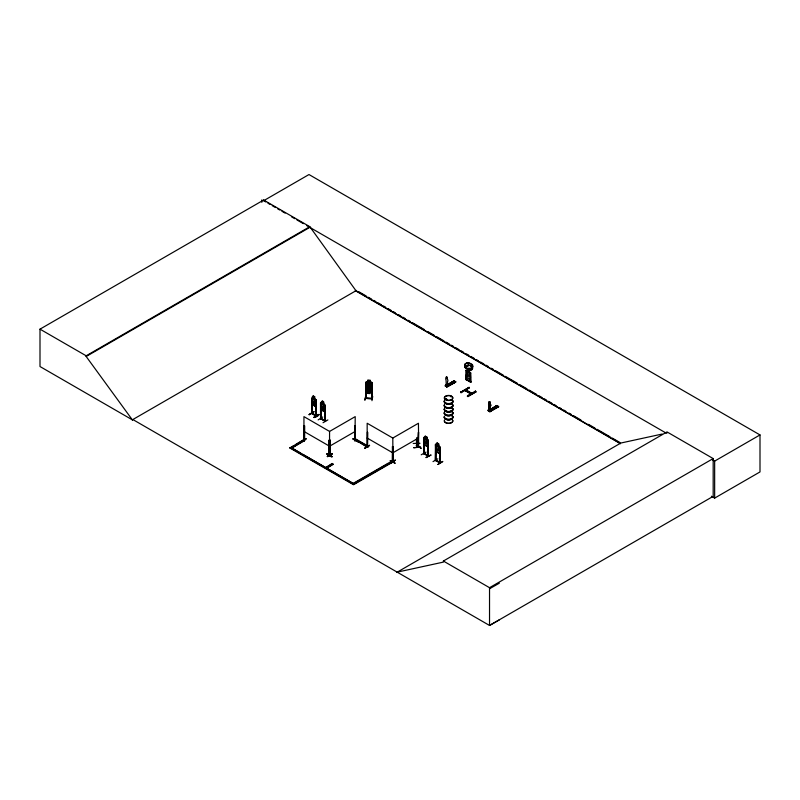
<?xml version="1.0" encoding="UTF-8"?>
<svg xmlns="http://www.w3.org/2000/svg" width="800" height="800" viewBox="0 0 800 800"><rect width="100%" height="100%" fill="white"/><g stroke="black" fill="none" stroke-linecap="round" stroke-linejoin="round"><path stroke-width="1.2" d="M447.31 385.92L447.6 381.25A1.51 0.87 60 0 0 447.38 379.19L447.36 377.68M490.17 410.67L490.46 406A1.51 0.87 60 0 0 490.23 403.93L490.17 403.97A1.51 0.87 60 0 1 490.39 406.04L490.46 406M416.44 443.1L416.44 443.64L416.76 443.05M417.34 447.41L417.28 437.55M465.1 367.29L467.1 368.48L465.08 367.41L465.27 365.89L468.45 365.12L465.18 365.86M446.82 385.14L446.24 385.3L446.09 380.38A1.51 0.87 60 0 1 446.31 378.57L446.38 376.97M446.06 385.27L446.68 384.91L446.44 385.36M489.24 401.71L489.1 403.35A1.51 0.87 60 0 0 488.94 405.13L489.17 410.18L489.61 409.71M489.18 401.83L489.17 403.31A1.51 0.87 60 0 0 488.88 405.16L488.93 410.06L489.67 409.88L488.82 409.73M489.58 409.68C488.32 410.28 489.82 409.86 488.9 410.77L488.9 409.69M366.44 391.54L365.67 390.8L366.44 391.54L371.62 391.83L372.32 391.22M367.88 391.63L367.88 393.45L370.1 393.59L370.03 391.66L371.14 391.13L370.03 382.81L367.96 382.68L367.96 386.08L366.85 387.46L366.85 390.85L367.96 391.53L367.95 393.4M365.75 382.54L366.39 381.87L371.55 382.2L372.33 382.89L372.18 398.84L372.26 382.91M366.25 383.61L365.64 383.57L366.25 383.61L366.27 398.44M365.67 387.4L366.36 389.25L371.56 389.59L372.32 387.83M366.36 389.25L371.52 389.48L372.26 387.77M367.89 382.01L367.9 380.14L370.11 380.29L370.11 382.11M365.62 396.29L364.83 400.23L365.92 396.05M366.39 381.87L365.67 382.51L365.59 398.39L372.35 398.67M370.11 380.29L370.03 382.21L371.14 382.88L371.14 386.28L370.03 387.67L370.03 391.06L367.96 390.93L367.96 387.53L366.85 386.01L366.85 382.61L367.96 382.07L367.97 380.21M371.54 382.24L372.33 382.89M371.67 383.83L372.28 383.87L371.67 383.83L371.71 398.79M371.58 398.76L371.62 398.06L372.35 398.13M371.58 398.37L372.28 398.13M372.72 396.48L371.96 400.69M471.69 393.27C465.12 391.67 460.42 386.01 471.27 394.07L464.85 390.36L465.33 389.6L465.28 390.23M465.38 390.05L464.88 390.43L471.22 393.99M417.3 447.4L416.74 438.65M445.68 399.36L446.21 398.92M446.99 399.36L445.87 399.09L446.5 399.73M446.97 399.46L446.33 399.44M450.7 396.62L451.45 396.62L450.93 396.65M494.65 408.08L494.3 407.62M469.08 370.49L466.67 370.33L469.08 370.78L471.75 369.85L472.63 368.6L472.47 367.15L471.31 365.9L468.47 365.08M326.92 454.08C329.12 452.36 337.2 461.35 326.94 454.03M390.38 460.52L395.26 463.3L390.16 460.7M471.27 393.52L471.17 394.02M427.78 446.81L428.33 445.24L427.78 446.81L424.17 444.6L423.59 442.58L423.59 437.69L424.15 437.3L423.56 453.55L424.27 453.2M439.56 446.32L440.09 447.23L439.56 453.55L435.99 451.42M440.14 452.06L439.6 453.63L435.9 451.49L435.46 444.48L435.99 444.2M315.69 406.55L316.28 405.06M316.33 405.1L315.73 406.63L311.99 404.52L311.55 402.4M365.66 385.96L366.43 384.15L371.64 384.48L372.31 386.38M461.04 392.08L461.11 392.69L469.12 387.96L469.12 387.34L460.58 392.38L461.11 392.69M468.59 387.65L469.12 387.96M469.05 387.36L460.58 392.35L469.04 387.81M446.26 377.13L446.84 376.93M445.8 386.26L454.52 381.26L445.49 386.08L445.41 385.23C446.42 383.94 446.56 386.2 446.04 386.02M446.23 385.32L447.89 386.29L447.77 385.58L446.89 386.6L445.41 385.23M421.21 454.79L426.06 452.09M433.02 461.61L437.83 458.83M309.15 414.68L313.94 411.66M318.16 419.89L322.71 417.02M364.77 448.29L369.55 445.5M312.04 413.18L311.49 412.89L312.2 413.62L312.15 398.79L311.55 398.64L312.15 398.79M311.49 413.43L316.34 416.17L316.28 400.2L312 397.18L311.58 413.48M312.2 413.08L311.67 412.77M304.37 425.87L303.94 425.62L304.54 425.78L304.42 440.7L303.87 440.42L304.54 440.58M311.67 413.31L316.5 416.07L316.02 400.99L315.8 415.86L316.02 400.99M304.27 440.67L304.15 439.76L304.59 440.06L291.79 448.02L304.61 440.62L304.54 425.78M321.05 418.38L320.51 418.07L321.17 418.78M320.92 418.88L325.35 421.37L325.29 405.41L323.75 403.87M321.23 418.26L320.68 417.98M325.51 421.27L325.03 406.2L324.86 421.15L325.53 421.25L320.68 418.52M330.22 454.65L329.69 455.35L329.3 440.08L329.09 455L329.71 454.54M329.07 454.97L329.3 440.08M367.61 446.76C366.5 445.7 368.91 447.58 367.2 447.09M423.64 453.06L424.1 453.29M466.05 378.9L466.41 379.84L466.53 375.09M427.92 455.52L428.55 455.64L428.05 455.35M428.55 456.18L428.06 441.12L427.89 456.08C431.55 456.74 416.24 450.05 428.01 455.51M466.2 379.47L470.85 382.21L470.37 372.68L470.47 381.94M435.77 460.09L436.1 460M435.37 460.37L435.41 444.52L435.97 444.12L440.19 447.21L440.19 463.12L435.39 460.4L435.6 450.41M435.7 459.74L435.85 460.66L436.04 449.43M330.21 454.55L329.07 454.43M355.42 440.54L355.21 425.62L354.89 440.8L355.35 440.56M393.41 461.17L393.4 461.75L393.4 446.89L392.81 447.05M418.25 446.84L418.13 447.04M468.33 365.11L471.32 365.9M464.91 367.38L465.02 366.01L464.84 367.49L467.02 368.75L471.27 368.48L473.1 366.69L472.41 364.56L469.64 363.08L466.45 363L464.7 364.21L465.5 365.83M451.18 382.98L451.74 383.41L450.87 383.12M445.74 399.39L446.23 398.95M446.77 399.55L446.05 399.01M466.62 363.32L469.52 363.37L471.97 364.71L472.55 366.6L470.94 368.18L467.07 368.43M489.17 401.75L489.97 401.91M330.17 455.13L330.17 440.27L329.57 440.42M392.83 461.26L392.86 461.88M418.61 446.62L417.96 447.33L418.67 447.13L418.44 423.25L392.81 438.05L367.17 423.25L367.17 447.1M365.71 398.4C365.1 397.07 367.09 398.04 365.71 397.86M451.74 383.31L451.06 383.41M323.64 411.21L323.75 402.05C320.84 398.79 323.3 404.72 321.07 402.35L320.51 402.75L320.56 418.7M465.48 365.68L465.03 364.36L466.63 363.29L469.5 363.39M454.39 381.05L445.84 386.28L445.28 385.97L447.14 387.02L455.82 382L446.68 386.68M453.98 380.97C451.68 380.76 457.13 383.62 453.2 381.25M455.69 381.79L446.57 386.69M488.94 410.08L489.15 409.47L488.27 409.98L488.7 411.02M496.94 405.48L498.68 406.75L489.95 411.75L488.17 410.73L496.94 405.61C494.21 405.93 500.28 408.13 496.06 405.99M496.82 405.69L497.36 406.01L488.66 411.01M489.45 411.47L489.97 411.76M498.11 406.43L489.43 411.44L498.24 406.35L498.65 406.75M313.09 397.79L313.14 395.94L314.74 396.84L314.63 406.01M314.74 396.84L313.09 395.97L313.14 405.17M314.74 398.66L315.43 399.78L315.43 403.18L314.63 404.19L313.14 403.35L312.35 401.44L312.35 398.04L313.14 397.89M316.22 405.09L316.33 400.21M321.07 402.35L325.34 405.41M320.61 407.62L321.09 409.65L324.74 411.83L325.24 405.44M467.52 396.29L475.97 391.85L467.97 396.65L467.44 396.34L467.43 395.73L475.51 391.09M467.44 396.34L475.58 391.61M316.45 401.24L315.85 401.09M321 404.09L320.56 403.84L321.05 418.92M309.19 414.76L313.97 411.66L309.19 414.45M325.46 406.45L324.86 406.29M318.81 414.42C319.24 417.15 307.41 419.66 318.84 414.46M314.03 417.52L318.84 414.67L314.1 417.52M324.81 420.68L321.05 418.54L325.28 420.84M325.03 406.2L324.89 421.14M323.04 422.72L327.89 419.93M301.55 441.44L306.09 438.8M301.55 441.65L306.29 438.87M304.42 440.32L303.67 439.62L289.92 448.02L353.54 484.75L393.07 461.94M303.94 440.42L304.54 440.56M330.17 440.27L329.13 440.17M329.52 455.25L329.57 431.43L355.21 416.63L354.98 440.77L355.37 425.72M352.92 439.06L358.02 441.67L353.19 438.91M367.34 432.15L367.29 447.21L354.47 439.34L355.41 438.8L368.22 446.2L367.29 447.21M354.93 440.27L355.42 439.95L354.73 440.71M327.32 456.29C336.18 450.09 331.03 456.22 327.35 456.34M327.58 456.72L332.36 453.95M364.81 448.37L369.59 445.26L364.81 448.06M392.53 461.5L392.53 446.7L393.05 461.93M393.4 446.89L392.37 446.8M417.96 447.33L418.44 432.25L418.25 447.38M418.13 447.42L418.61 432.34M392.95 461.17L392.31 461.05L392.53 446.7M390.55 463.22L395.35 460.14L390.82 463.36M395.36 460.17L390.56 462.92M421.24 448.26L416.16 445.38L420.99 448.14M132.92 419.57L132.4 419.88L40 366.53L40 329.15L263.64 200.03L309.81 226.68L355.98 290.72L620.32 443.34M263.64 200.03L263.64 200.72L308.99 174.54L760 434.93L760 471.93L714.65 498.11L711.41 496.23M40 329.15L86.17 355.8L309.81 226.68M499.32 619.88L489.53 625.46L132.86 419.54L132.33 419.84L86.17 356.49L309.81 227.37M132.33 419.84L356.5 290.42M289.92 448.02L294.06 445.63M296.19 444.39L303.67 440.08L304.61 440.62M446.24 377.27L446.31 378.57M447.38 377.85L446.91 377.07M355.21 431.43L329.57 446.23L303.94 431.43M465.79 370.37L470 372.19L470.52 373.1L470.52 377.96L469.74 379.32L466.58 377.5L465.79 375.22M466.1 376L465.96 379.61L466.1 370.22M450.07 383.05C454.36 384.98 448.2 383.37 450.95 382.55L452.55 383.47M451.73 382.09C456.02 384.02 449.87 382.41 452.61 381.59L454.22 382.51M445.28 385.95L454.08 380.87L454.5 381.27M446.89 386.09L447.89 385.65M354.47 439.81L355.41 439.27L368.22 446.67M446.78 386.82L455.69 381.79L454.08 380.74M470.2 372.78L470.8 372.94M465.93 379.56L470.87 382.19M470.15 381.62C474.04 382.42 459.49 376.29 470.32 381.52M332.15 463.46L325.74 467.62L332.15 463.92L333.08 464.46L332.15 463.92M333.08 463.99L326.67 468.16L333.08 464.46M368.22 446.2L367.29 446.74L354.47 439.34M418.44 438.05L392.81 452.85L367.17 438.05M423.79 438.66L424.04 453.83M426.8 438.83L426.8 437.01L427.48 443.36L426.7 444.36L425.22 443.51L424.44 441.59L424.44 438.2L425.22 438.04L425.28 436.19L426.7 437.07M489.63 401.71L490.17 402.64L490.01 402.11M424.1 437.33L427.82 439.42M289.92 447.56L353.54 484.28L392.92 461.54L391.99 461L353.54 483.2L354.47 484.21L290.85 447.48M353.54 483.67L387.72 463.93M389.85 462.7L391.99 461.47L392.92 462.01L392.81 438.05M428.49 441.37L427.89 441.22M424.08 444.67L427.84 446.78M488.27 409.98L489.27 409.54M492.92 407.8C497.21 409.72 491.06 408.12 493.81 407.29L495.41 408.21M494.59 406.84C498.88 408.76 492.73 407.16 495.47 406.33L497.07 407.26M488.27 410.71L496.96 405.69M497.25 405.79L488.26 410.62M488.39 410.05L489.74 411.34L490.62 410.32L490.75 411.04M498.55 406.53L489.74 411.62L489.74 410.83M438.51 443.89L437.04 442.92L437.04 444.87L436.25 445.02L436.25 448.42L437.04 450.33L438.51 451.18L439.3 450.18L438.62 443.83L438.62 445.66M435.6 445.48L435.79 460.61M424.1 453.45L428.5 455.61M424.05 453.8L424.22 442.61M439.87 447.94L439.97 462.74M440.31 448.19L439.71 448.04M426.08 457.35L431.12 454.98L426.06 457.64M435.92 460.27L440.36 462.48L439.92 462.18M437.87 464.46L442.71 461.42M442.71 461.63L437.94 464.46M396.68 572.46L620.85 443.03L662.15 434.05M397.2 572.15L443.37 562.11L443.37 561.04L667.01 431.92L713.18 458.57L713.18 496.34L489.53 625.46L489.53 587.69L713.18 458.57M667.01 432.99L666.49 433.3L306.59 225.51M712.51 459.87L714.65 461.11L760 434.93M489.53 588.77L499.32 583.19M365.67 397.7L366.28 397.74M372.33 398.27L366.18 397.89M372.23 398.81L365.66 398.39M493.92 407.65L493.81 408.21M468.07 366.65L465.35 365.74M393.01 461.4L392.39 461.1M469.06 370.48L471.47 369.65L472.25 368.51L471.06 366.03M446.71 385.21L446.18 385.25M494.04 407.62L493.92 408.26M322.16 403.09L321.36 403.24L321.36 406.64L322.16 408.55L323.64 409.39L324.44 408.39L324.44 404.99L323.64 403.93M324.98 420.43L325.35 420.83M423.74 453.43L423.79 442.36M471.64 393.32L465.33 389.7M304.34 440.14L303.96 439.93M367.57 447.3L367.77 432.4M470.6 382.28L470.64 373.03M428.13 455.94L428.06 446.06M427.77 439.45L428.38 440.39L428.38 456.3L428.13 455.4M413.19 443.48L420 443.28M417.23 438.43L417.27 447.1L416.5 443.59L417.05 447.46L417.04 437.56M413.78 447.62L420.56 447.02L413.81 447.82M329.97 454.97L330 440.17M366.48 384.26L371.57 384.58M366.26 398.26L366.28 383.48M493.92 408.16L494.52 407.8M316.19 415.6L312.04 413.33L316.43 415.46M316.27 416.17L315.88 415.39M367.59 447.33L367.53 446.74M470.44 381.95L470.37 378.47M470.62 382.31L470.23 381.54M440.31 462.44L435.63 460.28L440.31 462.98M440.13 463.12L439.97 462.2M416.5 443.97L416.5 438.66M311.82 413.34L311.72 398.54M320.83 418.55L320.61 402.77M322.16 401.27L323.64 402.11M313.14 398.49L314.63 399.33M322.16 403.7L323.64 404.54M313.14 401.89L314.63 402.73M322.16 407.09L323.64 407.93M324.8 411.8L321 409.72L320.56 407.6M393.47 461.68L393.24 446.79M263.64 200.72L265.79 201.96M267.94 203.2L270.09 204.44M272.23 205.68L275.45 207.54M277.6 208.78L279.75 210.02M281.9 211.26L285.12 213.12M291.56 216.84L294.78 218.7M296.93 219.94L303.37 223.65M358.66 291.66L366.21 296.02M368.37 297.27L371.61 299.14M373.76 300.38L375.92 301.63M378.08 302.87L381.32 304.74M383.48 305.99L385.63 307.24M387.79 308.48L391.03 310.35M393.19 311.6L395.34 312.84M398.58 314.71L400.74 315.96M402.9 317.2L405.05 318.45M408.29 320.32L410.45 321.56M412.61 322.81L424.48 329.66M427.71 331.53L434.19 335.27M436.34 336.51L443.9 340.87M446.05 342.12L449.29 343.99M451.45 345.23L453.61 346.48M455.77 347.73L459 349.59M461.16 350.84L463.32 352.09M466.55 353.95L468.71 355.2M470.87 356.45L474.11 358.32M476.27 359.56L478.42 360.81M480.58 362.05L483.82 363.92M485.98 365.17L488.13 366.41M491.37 368.28L493.53 369.53M495.69 370.77L503.24 375.13M505.4 376.38L517.27 383.23M519.42 384.48L526.98 388.84M529.13 390.08L536.69 394.45M538.84 395.69L542.08 397.56M544.24 398.81L546.4 400.05M548.56 401.3L551.79 403.17M553.95 404.41L556.11 405.66M559.34 407.53L561.5 408.77M563.66 410.02L565.82 411.26M569.06 413.13L571.21 414.38M573.37 415.62L580.92 419.99M588.48 424.35L594.95 428.08M597.11 429.33L610.06 436.8M612.21 438.05L619.77 442.41M355.27 290.62L620.48 443.74M475.44 391L475.98 391.9M465.28 389.61L471.71 393.32M464.9 389.95L471.66 393.74M446.53 385.23L445.96 384.99L445.96 386.07M490.23 410.63L489.22 409.94M426.8 437.01L425.17 436.13L425.22 438.04M436.99 442.95L438.62 443.83M423.62 453.55L428.33 456.27M329.57 431.43L303.94 416.63L303.94 440.48L304.1 425.53M293.01 448.72L300.56 453.08M302.71 454.33L353.39 483.58M443.37 561.04L489.53 587.69M324.82 420.58L325.2 421.34M312.21 413.6L311.99 398.89M466.59 379.73L466.36 370.57M446.7 386.62L447.01 386.16M315.69 399.33L316.22 400.23M327.35 456.54L332.09 453.5M714.65 461.11L714.65 498.11M490.23 402.6L490.17 403.97M447.77 385.58L447.77 386.09M416.79 439L416.79 443.98M357.76 441.82L352.95 438.76M322.15 401.15L322.16 410.37M321.16 403.99L321.22 418.82M261.83 199.89L261.83 202.34M86.17 355.8L86.17 356.49M452.25 399.91A4.24 2.45 0 0 1 449.13 403.57A4.24 2.45 0 0 1 444.48 400.51M452.25 404.68A4.24 2.45 0 0 1 449.13 408.33A4.24 2.45 0 0 1 444.48 405.27M452.3 404.43A4.3 2.48 0 0 1 449.14 408.13A4.3 2.48 0 0 1 444.43 405.03M452.3 404.22A4.3 2.48 0 0 1 449.14 407.92A4.3 2.48 0 0 1 444.43 404.82M452.3 400.35A4.3 2.48 0 0 1 449.14 404.05A4.3 2.48 0 0 1 444.43 400.94M452.3 400.14A4.3 2.48 0 0 1 449.14 403.84A4.3 2.48 0 0 1 444.43 400.73M452.25 400.6A4.24 2.45 0 0 1 449.13 404.25A4.24 2.45 0 0 1 444.48 401.19M452.25 404A4.24 2.45 0 0 1 449.13 407.65A4.24 2.45 0 0 1 444.48 404.59M452.26 408.1A4.25 2.45 0 0 1 449.13 411.76A4.25 2.45 0 0 1 444.48 408.69M452.24 407.87A4.23 2.44 0 0 1 449.68 411.46A4.23 2.44 0 0 1 444.35 409.1M452.26 407.97A4.25 2.45 0 0 1 449.13 411.62A4.25 2.45 0 0 1 444.48 408.56M452.26 419.61A4.25 2.45 0 0 1 449.13 423.26A4.25 2.45 0 0 1 444.48 420.2M452.26 408.27A4.25 2.45 0 0 1 449.13 411.93A4.25 2.45 0 0 1 444.48 408.87M452.25 411.55A4.24 2.45 0 0 1 449.13 415.21A4.24 2.45 0 0 1 444.48 412.15M452.25 416.32A4.24 2.45 0 0 1 449.13 419.97A4.24 2.45 0 0 1 444.48 416.91M452.3 416.07A4.3 2.48 0 0 1 449.14 419.77A4.3 2.48 0 0 1 444.43 416.67M452.3 415.86A4.3 2.48 0 0 1 449.14 419.56A4.3 2.48 0 0 1 444.43 416.46M452.25 415.64A4.24 2.45 0 0 1 449.13 419.29A4.24 2.45 0 0 1 444.48 416.23M452.3 411.99A4.3 2.48 0 0 1 449.14 415.69A4.3 2.48 0 0 1 444.43 412.58M452.3 411.77A4.3 2.48 0 0 1 449.14 415.48A4.3 2.48 0 0 1 444.43 412.37M452.25 412.24A4.24 2.45 0 0 1 449.13 415.89A4.24 2.45 0 0 1 444.48 412.83M452.26 419.74A4.25 2.45 0 0 1 449.13 423.4A4.25 2.45 0 0 1 444.48 420.33M452.24 408.49A4.22 2.44 0 0 1 449.67 412.06A4.22 2.44 0 0 1 444.36 409.71M327.15 453.86L332.02 456.68L327.14 453.9M367.06 386.68L368.53 388.93L367.13 390.94L369.01 389.39L370.84 391.17L369.45 389L370.9 386.93L368.98 388.57L367.17 386.65M469.74 376.04L469.21 377.2L467.11 375.98L466.58 370.82L467.37 370.67L467.37 368.85L468.95 369.76L469.74 376.04M370.03 386.2L367.96 386.07L370.03 386.21M370.03 387.66L367.96 387.53L370.03 387.67M369.66 392.55L368.33 392.47L368.33 393.07L369.66 393.16L369.66 392.55M369.66 380.66L368.33 380.58L368.33 381.19L369.66 381.27L369.66 380.66M314.37 397.06L313.41 396.52L314.37 397.66L314.37 397.06M323.38 402.26L322.42 401.72L323.38 402.87L323.38 402.26M468.68 369.91L467.63 369.31L468.68 370.52L468.68 369.91M468.95 372.19L467.37 371.28L467.37 374.68L468.95 375.59L468.95 372.19M426.43 437.22L425.49 436.68L426.43 437.83L426.43 437.22M438.25 444.05L437.3 443.5L438.25 444.65L438.25 444.05M426.7 439.5L425.22 438.65L425.22 442.05L426.7 442.9L426.7 439.5M438.51 446.32L437.04 445.47L437.04 448.87L438.51 449.72L438.51 446.32M446.46 399.98A4.25 2.45 0 0 0 452.83 397.86A4.25 2.45 0 0 0 446.46 395.74A4.25 2.45 0 0 0 446.46 399.98M446.47 400.18A4.22 2.44 0 0 0 452.8 398.07A4.22 2.44 0 0 0 446.47 395.96A4.22 2.44 0 0 0 446.47 400.18"/></g></svg>
